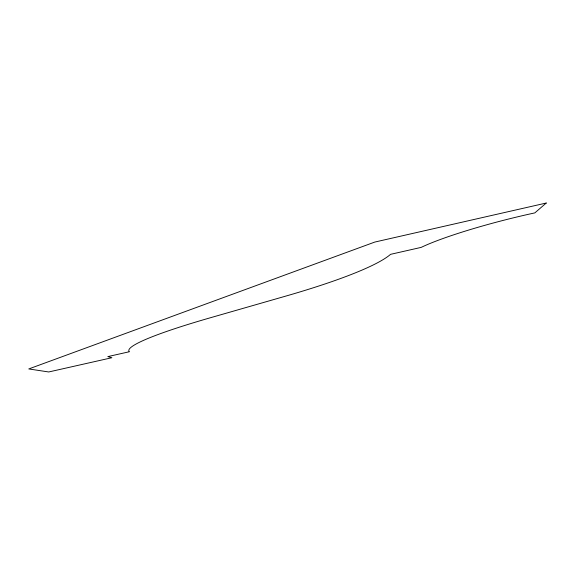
<?xml version="1.0" encoding="UTF-8"?>
<svg xmlns="http://www.w3.org/2000/svg" width="575" height="575" viewBox="0 0 575 575"><rect width="100%" height="100%" fill="white"/><g stroke="black" fill="none" stroke-linecap="round" stroke-linejoin="round"><path stroke-width="0.86" d="M546.25 203.033L534.829 212.894A101.631 11.802 -14.3 0 0 421.173 247.387L390.554 254.337A217.889 28.829 -12.1 0 1 284.956 296.341L210.953 317.594A182.9 16.689 -12.8 0 0 129.382 351.735L107.812 356.601L111.895 357.722L48.717 371.967L28.75 368.942L374.814 242.061L546.25 203.033"/></g></svg>
